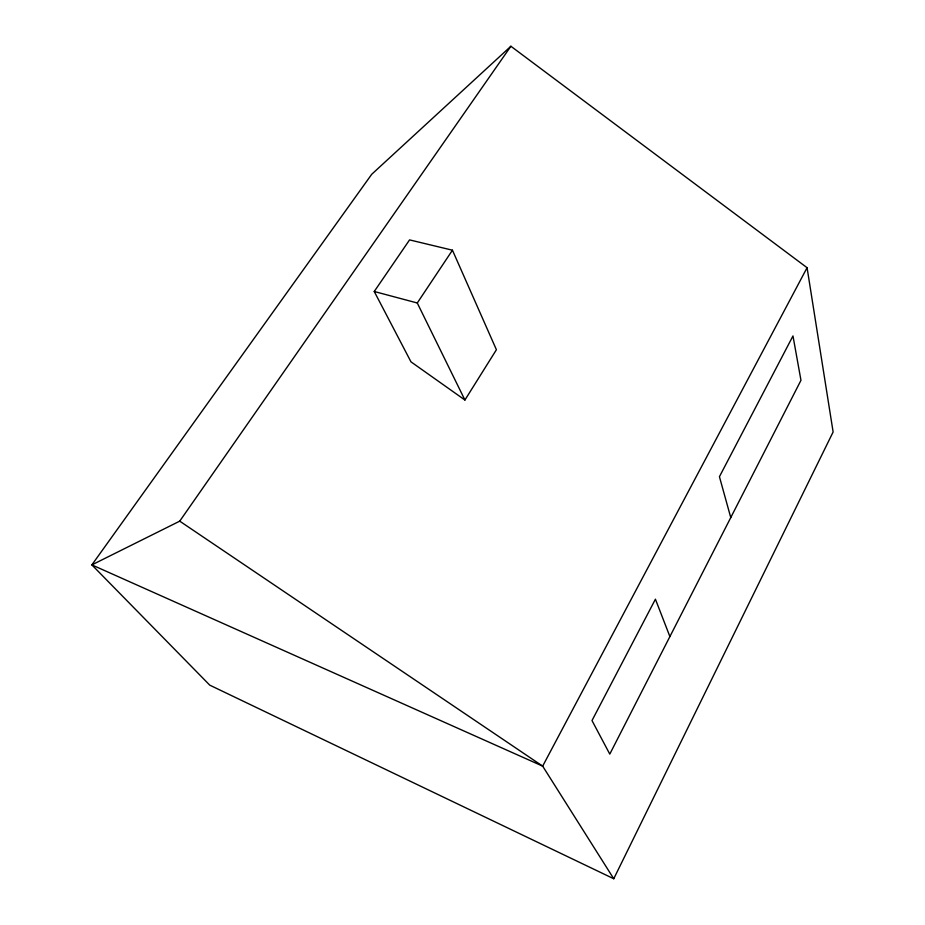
<?xml version="1.0" encoding="UTF-8"?>
<svg xmlns="http://www.w3.org/2000/svg" width="925" height="925" viewBox="0 0 925 925"><rect width="100%" height="100%" fill="white"/><g stroke="black" fill="none" stroke-linecap="round" stroke-linejoin="round"><path stroke-width="1.39" d="M613.749 878.75L833.124 431.987L807.074 267.707L510.889 46.25L371.734 174.27L91.876 564.886L209.755 685.147L613.749 878.75L542.663 766.131L179.727 521.157L91.876 564.886L542.663 766.131L807.074 267.707M464.917 400.016L496.413 349.731L452.441 250.201L409.567 239.899L374.243 291.491L410.978 361.848L464.917 400.016L417.279 302.984L374.243 291.491M417.279 302.984L452.441 250.201M179.727 521.157L510.889 46.25M669.897 636.585L655.42 599.192L592 720.563L609.783 754.106L800.969 380.314L792.979 335.948L719.43 476.699L730.762 517.572"/></g></svg>
